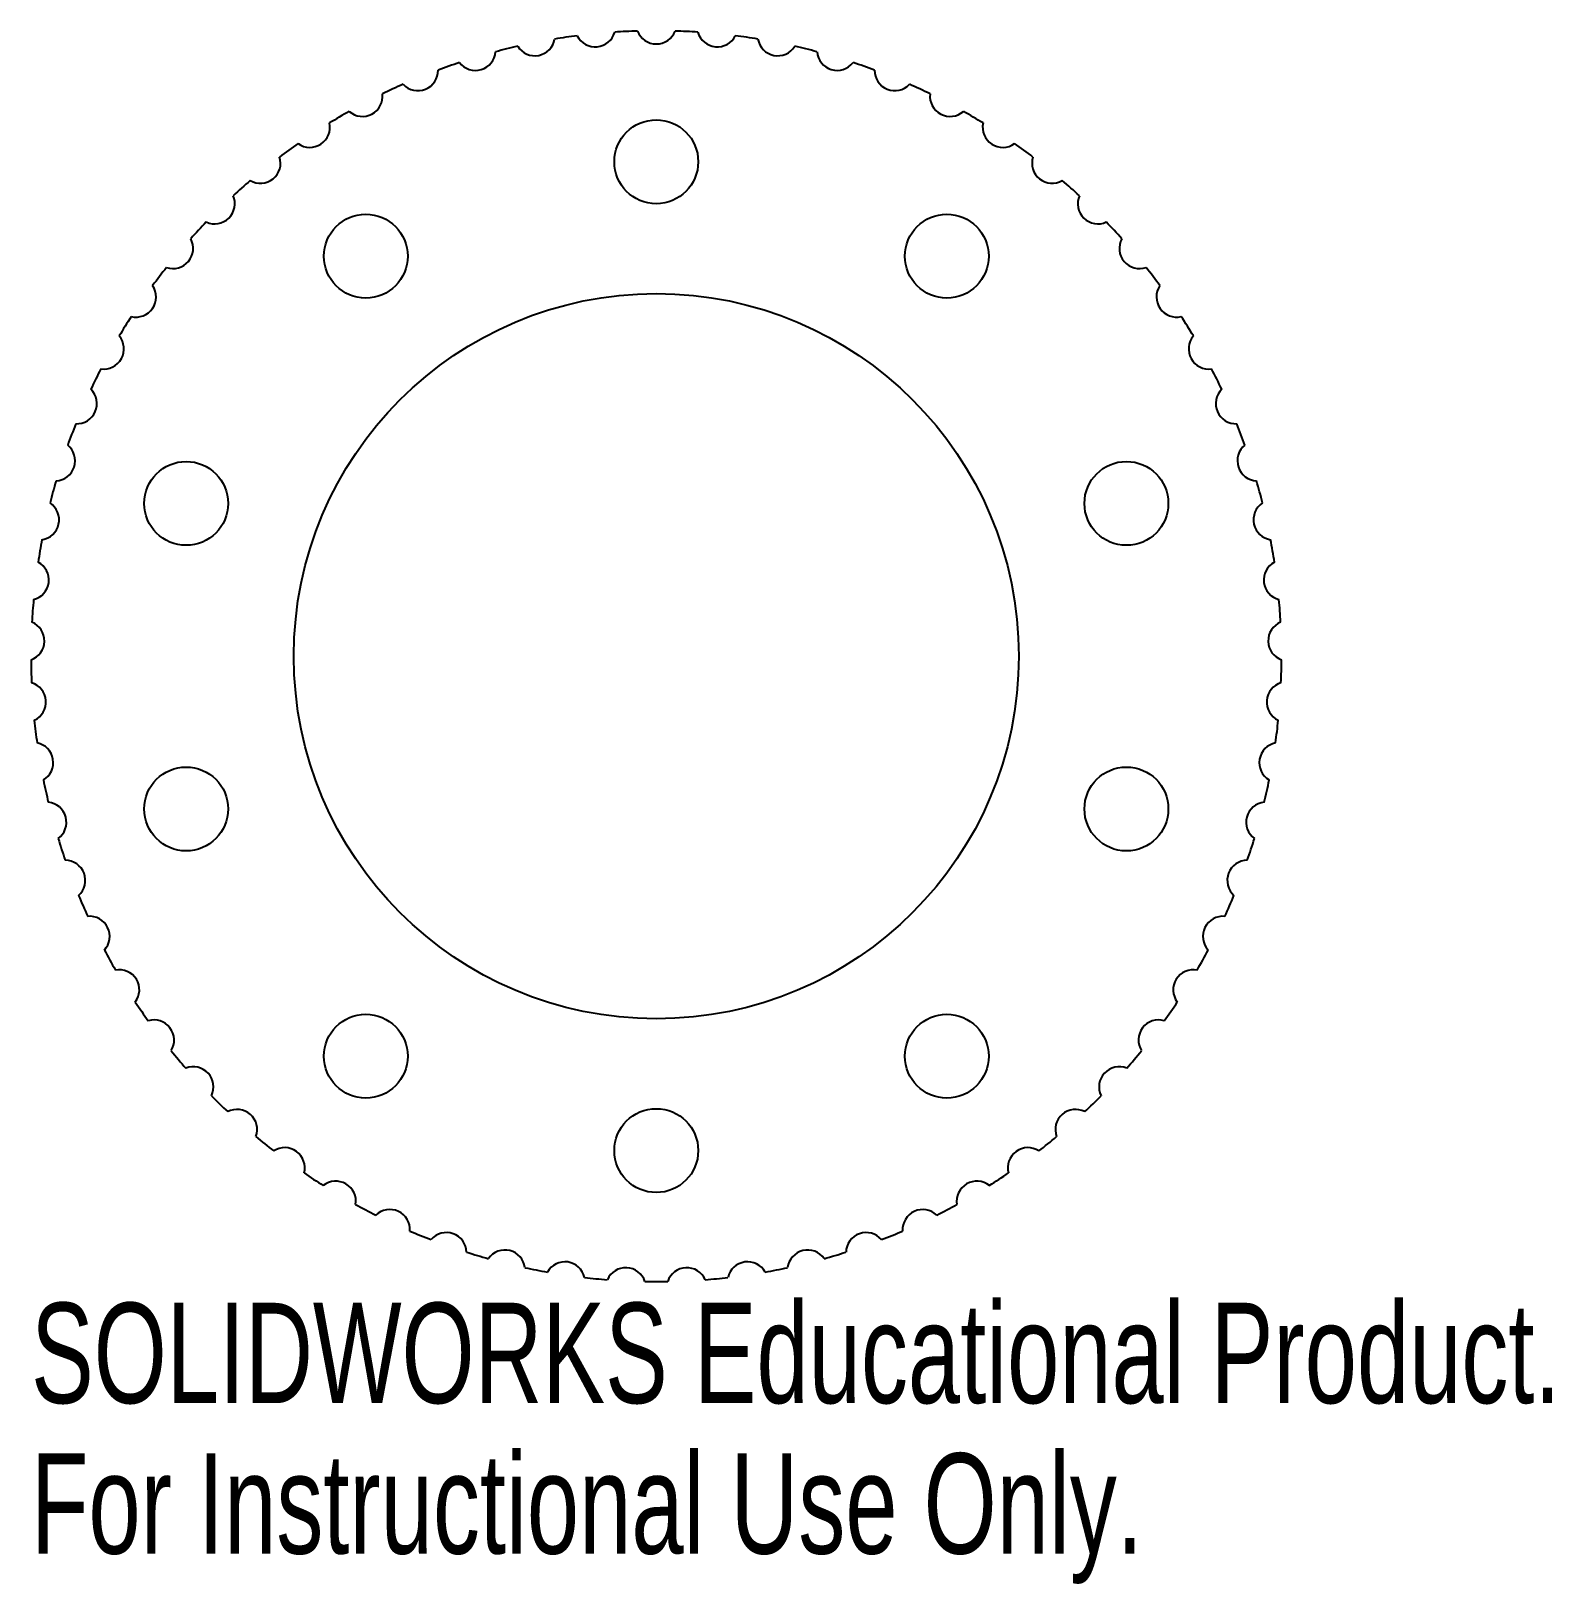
# Model space of a CAD drawing. Header units: inches. Extents: x -1.19 to 1.7, y -1.76 to 1.19.
import ezdxf

# ---------------------------------------------------------------- set-up
doc = ezdxf.new("R2010")
doc.units = ezdxf.units.IN
doc.header["$MEASUREMENT"] = 0
doc.styles.add('SLDTEXTSTYLE0', font='TXT', dxfattribs={"width": 0.7})

msp = doc.modelspace()

# ---------------------------------------------------------------- linework, layer by layer
at = {"color": 7, "linetype": 'Continuous', "lineweight": 25}
for centre, radius in [((0, 0.9375), 0.0795), ((-0.551, 0.7585), 0.0795), ((0.551, 0.7585), 0.0795), ((0, 0), 0.6875), ((-0.8916, 0.2897), 0.0795), ((0.8916, 0.2897), 0.0795), ((-0.8916, -0.2897), 0.0795), ((0.8916, -0.2897), 0.0795), ((-0.551, -0.7585), 0.0795), ((0.551, -0.7585), 0.0795), ((0, -0.9375), 0.0795)]:
    msp.add_circle(centre, radius, dxfattribs=at)
for centre, radius, start, end in [((-0.1157, 1.1935), 0.0382, 206.6127, 344.4642), ((0, 0), 1.1859, 91.7225, 93.816), ((0, 1.1991), 0.0382, 201.0742, 338.9258), ((0, 0), 1.1859, 86.184, 88.2775), ((0.1157, 1.1935), 0.0382, 195.5358, 333.3873), ((0, 0), 1.1859, 102.7994, 104.8929), ((-0.2304, 1.1767), 0.0382, 212.1511, 350.0027), ((0, 0), 1.1859, 97.2609, 99.3544), ((0, 0), 1.1859, 80.6456, 82.7391), ((0.2304, 1.1767), 0.0382, 189.9973, 327.8489), ((0, 0), 1.1859, 75.1071, 77.2006), ((0, 0), 1.1859, 108.3379, 110.4314), ((-0.3429, 1.149), 0.0382, 217.6896, 355.5412), ((0.3429, 1.149), 0.0382, 184.4588, 322.3104), ((0, 0), 1.1859, 69.5686, 71.6621), ((-0.4522, 1.1105), 0.0382, 223.2281, 1.0796), ((0.4522, 1.1105), 0.0382, 178.9204, 316.7719), ((-0.5572, 1.0617), 0.0382, 228.7665, 6.6181), ((0, 0), 1.1859, 113.8763, 115.9698), ((0, 0), 1.1859, 64.0302, 66.1237), ((0.5572, 1.0617), 0.0382, 173.3819, 311.2335), ((0, 0), 1.1859, 119.4148, 121.5083), ((0, 0), 1.1859, 58.4917, 60.5852), ((-0.6571, 1.003), 0.0382, 234.305, 12.1566), ((0.6571, 1.003), 0.0382, 167.8434, 305.695), ((0, 0), 1.1859, 124.9532, 127.0468), ((0, 0), 1.1859, 52.9532, 55.0468), ((-0.7508, 0.9349), 0.0382, 239.8434, 17.695), ((0.7508, 0.9349), 0.0382, 162.305, 300.1566), ((0, 0), 1.1859, 130.4917, 132.5852), ((0, 0), 1.1859, 47.4148, 49.5083), ((-0.8376, 0.858), 0.0382, 245.3819, 23.2335), ((0.8376, 0.858), 0.0382, 156.7665, 294.6181), ((0, 0), 1.1859, 136.0302, 138.1237), ((0, 0), 1.1859, 41.8763, 43.9698), ((-0.9165, 0.7732), 0.0382, 250.9204, 28.7719), ((0.9165, 0.7732), 0.0382, 151.2281, 289.0796), ((0, 0), 1.1859, 141.5686, 143.6621), ((0, 0), 1.1859, 36.3379, 38.4314), ((-0.9868, 0.6811), 0.0382, 256.4588, 34.3104), ((0.9868, 0.6811), 0.0382, 145.6896, 283.5412), ((0, 0), 1.1859, 147.1071, 149.2006), ((0, 0), 1.1859, 30.7994, 32.8929), ((-1.0479, 0.5827), 0.0382, 261.9973, 39.8489), ((1.0479, 0.5827), 0.0382, 140.1511, 278.0027), ((0, 0), 1.1859, 152.6456, 154.7391), ((0, 0), 1.1859, 25.2609, 27.3544), ((-1.0993, 0.4789), 0.0382, 267.5358, 45.3873), ((1.0993, 0.4789), 0.0382, 134.6127, 272.4642), ((0, 0), 1.1859, 158.184, 160.2775), ((0, 0), 1.1859, 19.7225, 21.816), ((-1.1404, 0.3705), 0.0382, 273.0742, 50.9258), ((1.1404, 0.3705), 0.0382, 129.0742, 266.9258), ((0, 0), 1.1859, 163.7225, 165.816), ((0, 0), 1.1859, 14.184, 16.2775), ((-1.1708, 0.2587), 0.0382, 278.6127, 56.4642), ((1.1708, 0.2587), 0.0382, 123.5358, 261.3873), ((0, 0), 1.1859, 169.2609, 171.3544), ((0, 0), 1.1859, 8.6456, 10.7391), ((-1.1903, 0.1445), 0.0382, 284.1511, 62.0027), ((1.1903, 0.1445), 0.0382, 117.9973, 255.8489), ((0, 0), 1.1859, 174.7994, 176.8929), ((0, 0), 1.1859, 3.1071, 5.2006), ((-1.1987, 0.029), 0.0382, 289.6896, 67.5412), ((1.1987, 0.029), 0.0382, 112.4588, 250.3104), ((0, 0), 1.1859, 180.3379, 182.4314), ((0, 0), 1.1859, 357.5686, 359.6621), ((-1.1959, -0.0869), 0.0382, 295.2281, 73.0796), ((1.1959, -0.0869), 0.0382, 106.9204, 244.7719), ((0, 0), 1.1859, 185.8763, 187.9698), ((0, 0), 1.1859, 352.0302, 354.1237), ((-1.1819, -0.2019), 0.0382, 300.7665, 78.6181), ((1.1819, -0.2019), 0.0382, 101.3819, 239.2335), ((0, 0), 1.1859, 191.4148, 193.5083), ((0, 0), 1.1859, 346.4917, 348.5852), ((-1.1569, -0.315), 0.0382, 306.305, 84.1566), ((1.1569, -0.315), 0.0382, 95.8434, 233.695), ((0, 0), 1.1859, 196.9532, 199.0468), ((0, 0), 1.1859, 340.9532, 343.0468), ((-1.1211, -0.4252), 0.0382, 311.8434, 89.695), ((1.1211, -0.4252), 0.0382, 90.305, 228.1566), ((0, 0), 1.1859, 202.4917, 204.5852), ((0, 0), 1.1859, 335.4148, 337.5083), ((-1.0749, -0.5314), 0.0382, 317.3819, 95.2335), ((1.0749, -0.5314), 0.0382, 84.7665, 222.6181), ((0, 0), 1.1859, 208.0302, 210.1237), ((0, 0), 1.1859, 329.8763, 331.9698), ((-1.0186, -0.6327), 0.0382, 322.9204, 100.7719), ((1.0186, -0.6327), 0.0382, 79.2281, 217.0796), ((0, 0), 1.1859, 213.5686, 215.6621), ((0, 0), 1.1859, 324.3379, 326.4314), ((-0.9527, -0.728), 0.0382, 328.4588, 106.3104), ((0.9527, -0.728), 0.0382, 73.6896, 211.5412), ((0, 0), 1.1859, 219.1071, 221.2006), ((0, 0), 1.1859, 318.7994, 320.8929), ((-0.878, -0.8166), 0.0382, 333.9973, 111.8489), ((0.878, -0.8166), 0.0382, 68.1511, 206.0027), ((0, 0), 1.1859, 224.6456, 226.7391), ((0, 0), 1.1859, 313.2609, 315.3544), ((-0.7951, -0.8975), 0.0382, 339.5358, 117.3873), ((0.7951, -0.8975), 0.0382, 62.6127, 200.4642), ((0, 0), 1.1859, 230.184, 232.2775), ((0, 0), 1.1859, 307.7225, 309.816), ((-0.7048, -0.9701), 0.0382, 345.0742, 122.9258), ((0.7048, -0.9701), 0.0382, 57.0742, 194.9258), ((0, 0), 1.1859, 235.7225, 237.816), ((-0.6079, -1.0336), 0.0382, 350.6127, 128.4642), ((0.6079, -1.0336), 0.0382, 51.5358, 189.3873), ((0, 0), 1.1859, 302.184, 304.2775), ((0, 0), 1.1859, 241.2609, 243.3544), ((-0.5053, -1.0874), 0.0382, 356.1511, 134.0027), ((0.5053, -1.0874), 0.0382, 45.9973, 183.8489), ((0, 0), 1.1859, 296.6456, 298.7391), ((0, 0), 1.1859, 246.7994, 248.8929), ((-0.398, -1.1311), 0.0382, 1.6896, 139.5412), ((0.398, -1.1311), 0.0382, 40.4588, 178.3104), ((0, 0), 1.1859, 291.1071, 293.2006), ((0, 0), 1.1859, 252.3379, 254.4314), ((-0.287, -1.1642), 0.0382, 7.2281, 145.0796), ((-0.1733, -1.1865), 0.0382, 12.7665, 150.6181), ((0.1733, -1.1865), 0.0382, 29.3819, 167.2335), ((0.287, -1.1642), 0.0382, 34.9204, 172.7719), ((0, 0), 1.1859, 285.5686, 287.6621), ((0, 0), 1.1859, 257.8763, 259.9698), ((-0.0579, -1.1977), 0.0382, 18.305, 156.1566), ((0.0579, -1.1977), 0.0382, 23.8434, 161.695), ((0, 0), 1.1859, 280.0302, 282.1237), ((0, 0), 1.1859, 263.4148, 265.5083), ((0, 0), 1.1859, 268.9532, 271.0468), ((0, 0), 1.1859, 274.4917, 276.5852)]:
    msp.add_arc(centre, radius, start, end, dxfattribs=at)

# ---------------------------------------------------------------- texts
at = {"color": 7, "linetype": 'Continuous', "char_height": 0.1903, "attachment_point": 1, "style": 'SLDTEXTSTYLE0'}
for s, insert in [('SOLIDWORKS Educational Product.', (-1.1858, -1.226)), ('For Instructional Use Only.', (-1.1858, -1.5114))]:
    msp.add_mtext(s, dxfattribs=dict(at, insert=insert))

doc.saveas('drawing.dxf')
